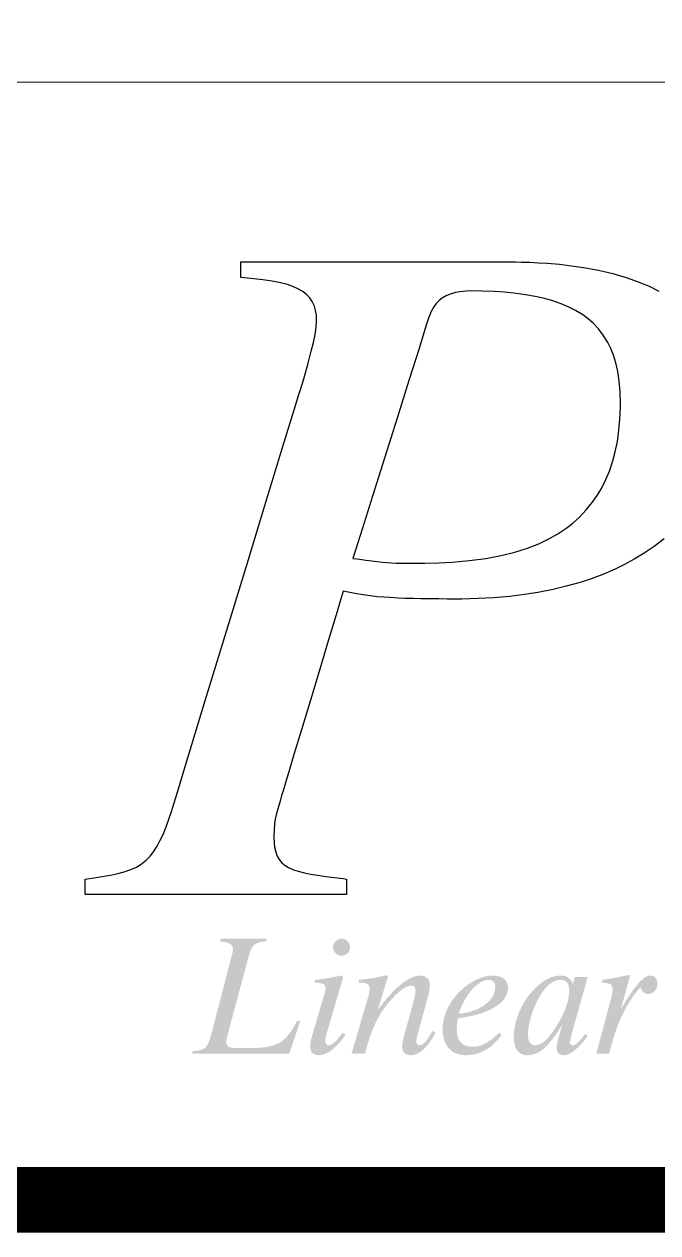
# Model space of a CAD drawing. Header units: millimetres. Extents: x -1039 to -662, y -1674 to -1407.
# Drawn here: x -867.02 to -854.99, y -1673.63 to -1650.68 of the extents above; entities that cross this region are included whole.
import ezdxf

# ---------------------------------------------------------------- set-up
doc = ezdxf.new("R2010")
doc.units = ezdxf.units.MM
doc.layers.get('0').update_dxf_attribs({"linetype": 'CONTINUOUS'})
doc.layers.add('str', color=7, linetype='CONTINUOUS', lineweight=25)
doc.layers.add('txt', color=3, linetype='CONTINUOUS', lineweight=9)

# ---------------------------------------------------------------- blocks, each defined once
blk = doc.blocks.new('PMI-Logo-3')
h = blk.add_hatch(color=4)
edge = h.paths.add_edge_path()
edge.add_spline(control_points=[(22.528, -11.329), (22.489, -11.307), (22.469, -11.262), (22.469, -11.179), (22.484, -11.117), (22.51, -11.012)], knot_values=[0, 0, 0, 0, 0.785714, 0.785714, 1, 1, 1, 1], degree=3, periodic=0)
edge.add_spline(control_points=[(22.51, -11.012), (22.519, -10.986), (22.523, -10.964), (22.525, -10.948)], knot_values=[0, 0, 0, 0, 1, 1, 1, 1], degree=3, periodic=0)
edge.add_spline(control_points=[(22.525, -10.948), (22.688, -10.342), (22.851, -9.736), (23.013, -9.129)], knot_values=[0, 0, 0, 0, 1, 1, 1, 1], degree=3, periodic=0)
edge.add_spline(control_points=[(23.013, -9.129), (23.052, -8.991), (23.099, -8.898), (23.158, -8.849)], knot_values=[0, 0, 0, 0, 1, 1, 1, 1], degree=3, periodic=0)
edge.add_spline(control_points=[(23.158, -8.849), (23.216, -8.802), (23.307, -8.777), (23.427, -8.773)], knot_values=[0, 0, 0, 0, 1, 1, 1, 1], degree=3, periodic=0)
edge.add_spline(control_points=[(23.427, -8.773), (23.436, -8.75), (23.446, -8.727), (23.455, -8.704)], knot_values=[0, 0, 0, 0, 1, 1, 1, 1], degree=3, periodic=0)
edge.add_spline(control_points=[(23.455, -8.704), (23.083, -8.704), (22.71, -8.704), (22.338, -8.704)], knot_values=[0, 0, 0, 0, 1, 1, 1, 1], degree=3, periodic=0)
edge.add_spline(control_points=[(22.338, -8.704), (22.331, -8.727), (22.324, -8.75), (22.318, -8.773)], knot_values=[0, 0, 0, 0, 1, 1, 1, 1], degree=3, periodic=0)
edge.add_spline(control_points=[(22.318, -8.773), (22.432, -8.784), (22.512, -8.803), (22.559, -8.831)], knot_values=[0, 0, 0, 0, 1, 1, 1, 1], degree=3, periodic=0)
edge.add_spline(control_points=[(22.559, -8.831), (22.608, -8.862), (22.629, -8.909), (22.629, -8.991), (22.627, -9.015), (22.621, -9.041)], knot_values=[0, 0, 0, 0, 0.728571, 0.728571, 1, 1, 1, 1], degree=3, periodic=0)
edge.add_spline(control_points=[(22.621, -9.041), (22.616, -9.07), (22.603, -9.116), (22.585, -9.177)], knot_values=[0, 0, 0, 0, 1, 1, 1, 1], degree=3, periodic=0)
edge.add_spline(control_points=[(22.585, -9.177), (22.422, -9.807), (22.258, -10.437), (22.055, -11.217), (22.005, -11.314), (21.949, -11.361)], knot_values=[0, 0, 0, 0, 0.808065, 0.808065, 1, 1, 1, 1], degree=3, periodic=0)
edge.add_spline(control_points=[(21.949, -11.361), (21.893, -11.41), (21.803, -11.434), (21.673, -11.433)], knot_values=[0, 0, 0, 0, 1, 1, 1, 1], degree=3, periodic=0)
edge.add_spline(control_points=[(21.655, -11.433), (21.65, -11.455), (21.644, -11.478), (21.639, -11.501)], knot_values=[0, 0, 0, 0, 1, 1, 1, 1], degree=3, periodic=0)
edge.add_spline(control_points=[(21.639, -11.501), (22.425, -11.501), (23.211, -11.501), (23.998, -11.501)], knot_values=[0, 0, 0, 0, 1, 1, 1, 1], degree=3, periodic=0)
edge.add_spline(control_points=[(23.998, -11.501), (24.086, -11.236), (24.174, -10.971), (24.263, -10.707)], knot_values=[0, 0, 0, 0, 1, 1, 1, 1], degree=3, periodic=0)
edge.add_spline(control_points=[(24.263, -10.707), (24.237, -10.707), (24.211, -10.707), (24.185, -10.707)], knot_values=[0, 0, 0, 0, 1, 1, 1, 1], degree=3, periodic=0)
edge.add_spline(control_points=[(24.185, -10.707), (24.062, -10.96), (23.924, -11.131), (23.618, -11.32), (23.378, -11.363), (22.958, -11.363), (22.861, -11.363), (22.765, -11.363)], knot_values=[0, 0, 0, 0, 0.434081, 0.434081, 0.869651, 0.869651, 1, 1, 1, 1], degree=3, periodic=0)
edge.add_spline(control_points=[(22.765, -11.363), (22.647, -11.366), (22.567, -11.355), (22.528, -11.329)], knot_values=[0, 0, 0, 0, 1, 1, 1, 1], degree=3, periodic=0)
h = blk.add_hatch(color=4)
edge = h.paths.add_edge_path()
edge.add_spline(control_points=[(25.411, -9.062), (25.452, -9.023), (25.471, -8.974), (25.471, -8.859), (25.452, -8.812), (25.409, -8.769)], knot_values=[0, 0, 0, 0, 0.525773, 0.525773, 1, 1, 1, 1], degree=3, periodic=0)
edge.add_spline(control_points=[(25.409, -8.769), (25.368, -8.727), (25.318, -8.706), (25.262, -8.704)], knot_values=[0, 0, 0, 0, 1, 1, 1, 1], degree=3, periodic=0)
edge.add_spline(control_points=[(25.262, -8.704), (25.21, -8.706), (25.165, -8.727), (25.122, -8.771)], knot_values=[0, 0, 0, 0, 1, 1, 1, 1], degree=3, periodic=0)
edge.add_spline(control_points=[(25.122, -8.771), (25.078, -8.815), (25.057, -8.862), (25.057, -8.971), (25.078, -9.021), (25.12, -9.06)], knot_values=[0, 0, 0, 0, 0.473118, 0.473118, 1, 1, 1, 1], degree=3, periodic=0)
edge.add_spline(control_points=[(25.12, -9.06), (25.161, -9.101), (25.208, -9.121), (25.262, -9.119)], knot_values=[0, 0, 0, 0, 1, 1, 1, 1], degree=3, periodic=0)
edge.add_spline(control_points=[(25.262, -9.119), (25.322, -9.121), (25.372, -9.101), (25.411, -9.062)], knot_values=[0, 0, 0, 0, 1, 1, 1, 1], degree=3, periodic=0)
h = blk.add_hatch(color=4)
edge = h.paths.add_edge_path()
edge.add_spline(control_points=[(25.284, -9.722), (25.288, -9.708), (25.292, -9.695), (25.294, -9.682)], knot_values=[0, 0, 0, 0, 1, 1, 1, 1], degree=3, periodic=0)
edge.add_spline(control_points=[(25.294, -9.682), (25.299, -9.673), (25.299, -9.662), (25.299, -9.639), (25.297, -9.628), (25.288, -9.617)], knot_values=[0, 0, 0, 0, 0.45, 0.45, 1, 1, 1, 1], degree=3, periodic=0)
edge.add_spline(control_points=[(25.288, -9.617), (25.28, -9.608), (25.268, -9.604), (25.254, -9.602)], knot_values=[0, 0, 0, 0, 1, 1, 1, 1], degree=3, periodic=0)
edge.add_spline(control_points=[(25.254, -9.602), (25.249, -9.604), (25.229, -9.608), (25.19, -9.617)], knot_values=[0, 0, 0, 0, 1, 1, 1, 1], degree=3, periodic=0)
edge.add_spline(control_points=[(25.19, -9.617), (25.01, -9.656), (24.819, -9.686), (24.626, -9.706)], knot_values=[0, 0, 0, 0, 1, 1, 1, 1], degree=3, periodic=0)
edge.add_spline(control_points=[(24.626, -9.706), (24.621, -9.729), (24.616, -9.751), (24.611, -9.774)], knot_values=[0, 0, 0, 0, 1, 1, 1, 1], degree=3, periodic=0)
edge.add_spline(control_points=[(24.611, -9.774), (24.71, -9.777), (24.781, -9.787), (24.819, -9.81)], knot_values=[0, 0, 0, 0, 1, 1, 1, 1], degree=3, periodic=0)
edge.add_spline(control_points=[(24.819, -9.81), (24.858, -9.831), (24.878, -9.867), (24.878, -9.939), (24.87, -9.984), (24.85, -10.049)], knot_values=[0, 0, 0, 0, 0.655738, 0.655738, 1, 1, 1, 1], degree=3, periodic=0)
edge.add_spline(control_points=[(24.85, -10.049), (24.849, -10.05), (24.848, -10.052), (24.847, -10.054)], knot_values=[0, 0, 0, 0, 1, 1, 1, 1], degree=3, periodic=0)
edge.add_spline(control_points=[(24.847, -10.054), (24.757, -10.359), (24.667, -10.665), (24.576, -10.971)], knot_values=[0, 0, 0, 0, 1, 1, 1, 1], degree=3, periodic=0)
edge.add_spline(control_points=[(24.576, -10.971), (24.55, -11.065), (24.53, -11.137), (24.52, -11.186)], knot_values=[0, 0, 0, 0, 1, 1, 1, 1], degree=3, periodic=0)
edge.add_spline(control_points=[(24.52, -11.186), (24.511, -11.238), (24.504, -11.281), (24.504, -11.389), (24.522, -11.446), (24.59, -11.519), (24.641, -11.536), (24.805, -11.536), (24.91, -11.498), (25.021, -11.413)], knot_values=[0, 0, 0, 0, 0.11924, 0.11924, 0.365671, 0.365671, 0.612101, 0.612101, 1, 1, 1, 1], degree=3, periodic=0)
edge.add_spline(control_points=[(25.021, -11.413), (25.133, -11.331), (25.245, -11.208), (25.361, -11.044)], knot_values=[0, 0, 0, 0, 1, 1, 1, 1], degree=3, periodic=0)
edge.add_spline(control_points=[(25.361, -11.044), (25.339, -11.024), (25.317, -11.004), (25.294, -10.984)], knot_values=[0, 0, 0, 0, 1, 1, 1, 1], degree=3, periodic=0)
edge.add_spline(control_points=[(25.294, -10.984), (25.226, -11.083), (25.163, -11.16), (25.102, -11.215)], knot_values=[0, 0, 0, 0, 1, 1, 1, 1], degree=3, periodic=0)
edge.add_spline(control_points=[(25.102, -11.215), (25.042, -11.27), (24.992, -11.296), (24.954, -11.294)], knot_values=[0, 0, 0, 0, 1, 1, 1, 1], degree=3, periodic=0)
edge.add_spline(control_points=[(24.954, -11.294), (24.928, -11.296), (24.909, -11.288), (24.893, -11.266)], knot_values=[0, 0, 0, 0, 1, 1, 1, 1], degree=3, periodic=0)
edge.add_spline(control_points=[(24.893, -11.266), (24.878, -11.246), (24.87, -11.217), (24.87, -11.163), (24.873, -11.14), (24.878, -11.114)], knot_values=[0, 0, 0, 0, 0.76087, 0.76087, 1, 1, 1, 1], degree=3, periodic=0)
edge.add_spline(control_points=[(24.878, -11.114), (24.884, -11.09), (24.893, -11.057), (24.902, -11.015)], knot_values=[0, 0, 0, 0, 1, 1, 1, 1], degree=3, periodic=0)
edge.add_spline(control_points=[(24.902, -11.015), (25.029, -10.584), (25.156, -10.153), (25.284, -9.722)], knot_values=[0, 0, 0, 0, 1, 1, 1, 1], degree=3, periodic=0)
h = blk.add_hatch(color=4)
edge = h.paths.add_edge_path()
edge.add_spline(control_points=[(27.392, -9.979), (27.401, -9.924), (27.405, -9.872), (27.405, -9.755), (27.386, -9.701), (27.304, -9.623), (27.246, -9.604), (27.171, -9.602)], knot_values=[0, 0, 0, 0, 0.253165, 0.253165, 0.626582, 0.626582, 1, 1, 1, 1], degree=3, periodic=0)
edge.add_spline(control_points=[(27.171, -9.602), (27.036, -9.604), (26.877, -9.676), (26.525, -9.965), (26.337, -10.169), (26.143, -10.438)], knot_values=[0, 0, 0, 0, 0.498368, 0.498368, 1, 1, 1, 1], degree=3, periodic=0)
edge.add_spline(control_points=[(26.143, -10.438), (26.218, -10.194), (26.294, -9.95), (26.369, -9.706)], knot_values=[0, 0, 0, 0, 1, 1, 1, 1], degree=3, periodic=0)
edge.add_spline(control_points=[(26.369, -9.706), (26.379, -9.685), (26.385, -9.669), (26.387, -9.656)], knot_values=[0, 0, 0, 0, 1, 1, 1, 1], degree=3, periodic=0)
edge.add_spline(control_points=[(26.387, -9.656), (26.39, -9.647), (26.393, -9.639), (26.393, -9.62), (26.393, -9.61), (26.389, -9.604)], knot_values=[0, 0, 0, 0, 0.3125, 0.3125, 1, 1, 1, 1], degree=3, periodic=0)
edge.add_spline(control_points=[(26.389, -9.604), (26.385, -9.6), (26.379, -9.597), (26.369, -9.595)], knot_values=[0, 0, 0, 0, 1, 1, 1, 1], degree=3, periodic=0)
edge.add_spline(control_points=[(26.369, -9.595), (26.366, -9.597), (26.341, -9.602), (26.301, -9.608)], knot_values=[0, 0, 0, 0, 1, 1, 1, 1], degree=3, periodic=0)
edge.add_spline(control_points=[(26.301, -9.608), (26.102, -9.656), (25.897, -9.688), (25.689, -9.706)], knot_values=[0, 0, 0, 0, 1, 1, 1, 1], degree=3, periodic=0)
edge.add_spline(control_points=[(25.689, -9.706), (25.685, -9.729), (25.68, -9.751), (25.676, -9.774)], knot_values=[0, 0, 0, 0, 1, 1, 1, 1], degree=3, periodic=0)
edge.add_spline(control_points=[(25.676, -9.774), (25.688, -9.774), (25.7, -9.774), (25.711, -9.774)], knot_values=[0, 0, 0, 0, 1, 1, 1, 1], degree=3, periodic=0)
edge.add_spline(control_points=[(25.711, -9.774), (25.8, -9.777), (25.862, -9.787), (25.897, -9.81)], knot_values=[0, 0, 0, 0, 1, 1, 1, 1], degree=3, periodic=0)
edge.add_spline(control_points=[(25.897, -9.81), (25.931, -9.831), (25.948, -9.865), (25.948, -9.939), (25.944, -9.976), (25.935, -10.018)], knot_values=[0, 0, 0, 0, 0.619048, 0.619048, 1, 1, 1, 1], degree=3, periodic=0)
edge.add_spline(control_points=[(25.935, -10.018), (25.927, -10.064), (25.914, -10.114), (25.897, -10.169)], knot_values=[0, 0, 0, 0, 1, 1, 1, 1], degree=3, periodic=0)
edge.add_spline(control_points=[(25.897, -10.169), (25.766, -10.613), (25.636, -11.057), (25.506, -11.501)], knot_values=[0, 0, 0, 0, 1, 1, 1, 1], degree=3, periodic=0)
edge.add_spline(control_points=[(25.506, -11.501), (25.616, -11.501), (25.725, -11.501), (25.834, -11.501)], knot_values=[0, 0, 0, 0, 1, 1, 1, 1], degree=3, periodic=0)
edge.add_spline(control_points=[(25.834, -11.501), (25.909, -11.212), (25.986, -10.978), (26.151, -10.621), (26.249, -10.456), (26.486, -10.163), (26.596, -10.049), (26.698, -9.966)], knot_values=[0, 0, 0, 0, 0.337317, 0.337317, 0.66655, 0.66655, 1, 1, 1, 1], degree=3, periodic=0)
edge.add_spline(control_points=[(26.698, -9.966), (26.801, -9.887), (26.886, -9.846), (26.953, -9.844)], knot_values=[0, 0, 0, 0, 1, 1, 1, 1], degree=3, periodic=0)
edge.add_spline(control_points=[(26.953, -9.844), (26.989, -9.846), (27.018, -9.857), (27.034, -9.876)], knot_values=[0, 0, 0, 0, 1, 1, 1, 1], degree=3, periodic=0)
edge.add_spline(control_points=[(27.034, -9.876), (27.052, -9.898), (27.06, -9.927), (27.06, -9.999), (27.055, -10.034), (27.039, -10.12), (27.026, -10.178), (26.934, -10.514), (26.862, -10.776), (26.79, -11.038)], knot_values=[0, 0, 0, 0, 0.219979, 0.219979, 0.362669, 0.362669, 0.501637, 0.501637, 1, 1, 1, 1], degree=3, periodic=0)
edge.add_spline(control_points=[(26.79, -11.038), (26.774, -11.106), (26.758, -11.165), (26.749, -11.21)], knot_values=[0, 0, 0, 0, 1, 1, 1, 1], degree=3, periodic=0)
edge.add_spline(control_points=[(26.749, -11.21), (26.741, -11.257), (26.735, -11.294), (26.735, -11.391), (26.753, -11.443), (26.788, -11.48)], knot_values=[0, 0, 0, 0, 0.289157, 0.289157, 1, 1, 1, 1], degree=3, periodic=0)
edge.add_spline(control_points=[(26.788, -11.48), (26.825, -11.519), (26.875, -11.536), (27.042, -11.536), (27.145, -11.495), (27.244, -11.404)], knot_values=[0, 0, 0, 0, 0.373239, 0.373239, 1, 1, 1, 1], degree=3, periodic=0)
edge.add_spline(control_points=[(27.244, -11.404), (27.343, -11.318), (27.444, -11.182), (27.543, -10.997)], knot_values=[0, 0, 0, 0, 1, 1, 1, 1], degree=3, periodic=0)
edge.add_spline(control_points=[(27.543, -10.997), (27.519, -10.98), (27.495, -10.964), (27.47, -10.948)], knot_values=[0, 0, 0, 0, 1, 1, 1, 1], degree=3, periodic=0)
edge.add_spline(control_points=[(27.47, -10.948), (27.405, -11.07), (27.348, -11.156), (27.298, -11.212)], knot_values=[0, 0, 0, 0, 1, 1, 1, 1], degree=3, periodic=0)
edge.add_spline(control_points=[(27.298, -11.212), (27.247, -11.268), (27.203, -11.296), (27.164, -11.294)], knot_values=[0, 0, 0, 0, 1, 1, 1, 1], degree=3, periodic=0)
edge.add_spline(control_points=[(27.164, -11.294), (27.138, -11.296), (27.117, -11.288), (27.101, -11.27)], knot_values=[0, 0, 0, 0, 1, 1, 1, 1], degree=3, periodic=0)
edge.add_spline(control_points=[(27.101, -11.27), (27.088, -11.256), (27.08, -11.231), (27.08, -11.179), (27.084, -11.152), (27.091, -11.117)], knot_values=[0, 0, 0, 0, 0.613636, 0.613636, 1, 1, 1, 1], degree=3, periodic=0)
edge.add_spline(control_points=[(27.091, -11.117), (27.099, -11.085), (27.112, -11.033), (27.13, -10.964)], knot_values=[0, 0, 0, 0, 1, 1, 1, 1], degree=3, periodic=0)
edge.add_spline(control_points=[(27.13, -10.964), (27.203, -10.696), (27.276, -10.428), (27.349, -10.161)], knot_values=[0, 0, 0, 0, 1, 1, 1, 1], degree=3, periodic=0)
edge.add_spline(control_points=[(27.349, -10.161), (27.369, -10.098), (27.384, -10.038), (27.392, -9.979)], knot_values=[0, 0, 0, 0, 1, 1, 1, 1], degree=3, periodic=0)
h = blk.add_hatch(color=4)
edge = h.paths.add_edge_path()
edge.add_spline(control_points=[(28.091, -10.638), (28.47, -10.592), (28.765, -10.503), (29.197, -10.239), (29.304, -10.083), (29.304, -9.81), (29.273, -9.735), (29.208, -9.682)], knot_values=[0, 0, 0, 0, 0.396417, 0.396417, 0.791868, 0.791868, 1, 1, 1, 1], degree=3, periodic=0)
edge.add_spline(control_points=[(29.208, -9.682), (29.143, -9.63), (29.049, -9.604), (28.925, -9.602)], knot_values=[0, 0, 0, 0, 1, 1, 1, 1], degree=3, periodic=0)
edge.add_spline(control_points=[(28.925, -9.602), (28.793, -9.604), (28.655, -9.643), (28.509, -9.716)], knot_values=[0, 0, 0, 0, 1, 1, 1, 1], degree=3, periodic=0)
edge.add_spline(control_points=[(28.509, -9.716), (28.361, -9.792), (28.226, -9.896), (28.098, -10.025)], knot_values=[0, 0, 0, 0, 1, 1, 1, 1], degree=3, periodic=0)
edge.add_spline(control_points=[(28.098, -10.025), (27.977, -10.157), (27.883, -10.299), (27.816, -10.451)], knot_values=[0, 0, 0, 0, 1, 1, 1, 1], degree=3, periodic=0)
edge.add_spline(control_points=[(27.816, -10.451), (27.751, -10.605), (27.719, -10.757), (27.717, -10.906)], knot_values=[0, 0, 0, 0, 1, 1, 1, 1], degree=3, periodic=0)
edge.add_spline(control_points=[(27.717, -10.906), (27.719, -11.106), (27.768, -11.262), (27.867, -11.371)], knot_values=[0, 0, 0, 0, 1, 1, 1, 1], degree=3, periodic=0)
edge.add_spline(control_points=[(27.867, -11.371), (27.966, -11.485), (28.104, -11.536), (28.447, -11.536), (28.602, -11.498), (28.884, -11.342), (29.02, -11.217), (29.15, -11.048)], knot_values=[0, 0, 0, 0, 0.344514, 0.344514, 0.672844, 0.672844, 1, 1, 1, 1], degree=3, periodic=0)
edge.add_spline(control_points=[(29.15, -11.048), (29.13, -11.027), (29.111, -11.005), (29.091, -10.984)], knot_values=[0, 0, 0, 0, 1, 1, 1, 1], degree=3, periodic=0)
edge.add_spline(control_points=[(29.091, -10.984), (28.984, -11.098), (28.873, -11.184), (28.763, -11.243)], knot_values=[0, 0, 0, 0, 1, 1, 1, 1], degree=3, periodic=0)
edge.add_spline(control_points=[(28.763, -11.243), (28.655, -11.303), (28.55, -11.331), (28.45, -11.329)], knot_values=[0, 0, 0, 0, 1, 1, 1, 1], degree=3, periodic=0)
edge.add_spline(control_points=[(28.45, -11.329), (28.32, -11.331), (28.223, -11.296), (28.159, -11.223)], knot_values=[0, 0, 0, 0, 1, 1, 1, 1], degree=3, periodic=0)
edge.add_spline(control_points=[(28.159, -11.223), (28.094, -11.153), (28.062, -11.046), (28.062, -10.873), (28.064, -10.836), (28.068, -10.789)], knot_values=[0, 0, 0, 0, 0.836735, 0.836735, 1, 1, 1, 1], degree=3, periodic=0)
edge.add_spline(control_points=[(28.068, -10.789), (28.073, -10.745), (28.081, -10.694), (28.091, -10.638)], knot_values=[0, 0, 0, 0, 1, 1, 1, 1], degree=3, periodic=0)
edge = h.paths.add_edge_path(flags=16)
edge.add_spline(control_points=[(28.953, -9.748), (28.981, -9.779), (28.994, -9.818), (28.994, -10.036), (28.914, -10.181), (28.755, -10.301)], knot_values=[0, 0, 0, 0, 0.216216, 0.216216, 1, 1, 1, 1], degree=3, periodic=0)
edge.add_spline(control_points=[(28.755, -10.301), (28.595, -10.425), (28.381, -10.501), (28.109, -10.534)], knot_values=[0, 0, 0, 0, 1, 1, 1, 1], degree=3, periodic=0)
edge.add_spline(control_points=[(28.109, -10.534), (28.185, -10.295), (28.293, -10.096), (28.433, -9.94)], knot_values=[0, 0, 0, 0, 1, 1, 1, 1], degree=3, periodic=0)
edge.add_spline(control_points=[(28.433, -9.94), (28.576, -9.786), (28.711, -9.708), (28.841, -9.706)], knot_values=[0, 0, 0, 0, 1, 1, 1, 1], degree=3, periodic=0)
edge.add_spline(control_points=[(28.841, -9.706), (28.888, -9.708), (28.927, -9.722), (28.953, -9.748)], knot_values=[0, 0, 0, 0, 1, 1, 1, 1], degree=3, periodic=0)
h = blk.add_hatch(color=4)
edge = h.paths.add_edge_path()
edge.add_spline(control_points=[(31.239, -9.636), (31.135, -9.636), (31.031, -9.636), (30.927, -9.636)], knot_values=[0, 0, 0, 0, 1, 1, 1, 1], degree=3, periodic=0)
edge.add_spline(control_points=[(30.927, -9.636), (30.91, -9.695), (30.893, -9.753), (30.876, -9.812)], knot_values=[0, 0, 0, 0, 1, 1, 1, 1], degree=3, periodic=0)
edge.add_spline(control_points=[(30.876, -9.812), (30.863, -9.747), (30.828, -9.696), (30.777, -9.659)], knot_values=[0, 0, 0, 0, 1, 1, 1, 1], degree=3, periodic=0)
edge.add_spline(control_points=[(30.777, -9.659), (30.725, -9.623), (30.658, -9.604), (30.576, -9.602)], knot_values=[0, 0, 0, 0, 1, 1, 1, 1], degree=3, periodic=0)
edge.add_spline(control_points=[(30.576, -9.602), (30.447, -9.604), (30.317, -9.647), (30.185, -9.729)], knot_values=[0, 0, 0, 0, 1, 1, 1, 1], degree=3, periodic=0)
edge.add_spline(control_points=[(30.185, -9.729), (30.056, -9.813), (29.929, -9.934), (29.803, -10.092)], knot_values=[0, 0, 0, 0, 1, 1, 1, 1], degree=3, periodic=0)
edge.add_spline(control_points=[(29.803, -10.092), (29.691, -10.243), (29.603, -10.407), (29.538, -10.584)], knot_values=[0, 0, 0, 0, 1, 1, 1, 1], degree=3, periodic=0)
edge.add_spline(control_points=[(29.538, -10.584), (29.478, -10.763), (29.445, -10.936), (29.443, -11.1)], knot_values=[0, 0, 0, 0, 1, 1, 1, 1], degree=3, periodic=0)
edge.add_spline(control_points=[(29.443, -11.1), (29.445, -11.243), (29.475, -11.35), (29.532, -11.423)], knot_values=[0, 0, 0, 0, 1, 1, 1, 1], degree=3, periodic=0)
edge.add_spline(control_points=[(29.532, -11.423), (29.59, -11.501), (29.672, -11.536), (29.917, -11.536), (30.051, -11.481), (30.315, -11.251), (30.462, -11.059), (30.623, -10.789)], knot_values=[0, 0, 0, 0, 0.281404, 0.281404, 0.643209, 0.643209, 1, 1, 1, 1], degree=3, periodic=0)
edge.add_spline(control_points=[(30.623, -10.789), (30.569, -10.966), (30.533, -11.096), (30.514, -11.176)], knot_values=[0, 0, 0, 0, 1, 1, 1, 1], degree=3, periodic=0)
edge.add_spline(control_points=[(30.514, -11.176), (30.494, -11.257), (30.483, -11.316), (30.483, -11.417), (30.498, -11.462), (30.527, -11.493)], knot_values=[0, 0, 0, 0, 0.360465, 0.360465, 1, 1, 1, 1], degree=3, periodic=0)
edge.add_spline(control_points=[(30.527, -11.493), (30.556, -11.523), (30.597, -11.536), (30.734, -11.536), (30.823, -11.499), (30.919, -11.42)], knot_values=[0, 0, 0, 0, 0.396552, 0.396552, 1, 1, 1, 1], degree=3, periodic=0)
edge.add_spline(control_points=[(30.919, -11.42), (31.018, -11.342), (31.122, -11.225), (31.234, -11.07)], knot_values=[0, 0, 0, 0, 1, 1, 1, 1], degree=3, periodic=0)
edge.add_spline(control_points=[(31.234, -11.07), (31.215, -11.052), (31.195, -11.035), (31.176, -11.018)], knot_values=[0, 0, 0, 0, 1, 1, 1, 1], degree=3, periodic=0)
edge.add_spline(control_points=[(31.176, -11.018), (31.103, -11.119), (31.042, -11.191), (30.995, -11.231)], knot_values=[0, 0, 0, 0, 1, 1, 1, 1], degree=3, periodic=0)
edge.add_spline(control_points=[(30.995, -11.231), (30.95, -11.275), (30.911, -11.296), (30.88, -11.294)], knot_values=[0, 0, 0, 0, 1, 1, 1, 1], degree=3, periodic=0)
edge.add_spline(control_points=[(30.88, -11.294), (30.861, -11.296), (30.844, -11.292), (30.831, -11.279)], knot_values=[0, 0, 0, 0, 1, 1, 1, 1], degree=3, periodic=0)
edge.add_spline(control_points=[(30.831, -11.279), (30.818, -11.27), (30.81, -11.256), (30.81, -11.217), (30.816, -11.179), (30.824, -11.132)], knot_values=[0, 0, 0, 0, 0.454545, 0.454545, 1, 1, 1, 1], degree=3, periodic=0)
edge.add_spline(control_points=[(30.824, -11.132), (30.836, -11.085), (30.85, -11.026), (30.867, -10.958)], knot_values=[0, 0, 0, 0, 1, 1, 1, 1], degree=3, periodic=0)
edge.add_spline(control_points=[(30.867, -10.958), (30.991, -10.517), (31.115, -10.077), (31.239, -9.636)], knot_values=[0, 0, 0, 0, 1, 1, 1, 1], degree=3, periodic=0)
edge = h.paths.add_edge_path(flags=16)
edge.add_spline(control_points=[(30.735, -9.771), (30.773, -9.813), (30.79, -9.876), (30.79, -10.083), (30.764, -10.223), (30.708, -10.374)], knot_values=[0, 0, 0, 0, 0.397727, 0.397727, 1, 1, 1, 1], degree=3, periodic=0)
edge.add_spline(control_points=[(30.708, -10.374), (30.654, -10.53), (30.576, -10.685), (30.472, -10.843)], knot_values=[0, 0, 0, 0, 1, 1, 1, 1], degree=3, periodic=0)
edge.add_spline(control_points=[(30.472, -10.843), (30.373, -10.999), (30.282, -11.113), (30.119, -11.259), (30.039, -11.296), (29.963, -11.294)], knot_values=[0, 0, 0, 0, 0.502003, 0.502003, 1, 1, 1, 1], degree=3, periodic=0)
edge.add_spline(control_points=[(29.963, -11.294), (29.909, -11.296), (29.865, -11.275), (29.836, -11.231)], knot_values=[0, 0, 0, 0, 1, 1, 1, 1], degree=3, periodic=0)
edge.add_spline(control_points=[(29.836, -11.231), (29.805, -11.191), (29.789, -11.13), (29.789, -10.921), (29.812, -10.774), (29.907, -10.448), (29.974, -10.29), (30.056, -10.137)], knot_values=[0, 0, 0, 0, 0.234644, 0.234644, 0.61988, 0.61988, 1, 1, 1, 1], degree=3, periodic=0)
edge.add_spline(control_points=[(30.056, -10.137), (30.135, -9.997), (30.22, -9.889), (30.309, -9.815)], knot_values=[0, 0, 0, 0, 1, 1, 1, 1], degree=3, periodic=0)
edge.add_spline(control_points=[(30.309, -9.815), (30.399, -9.745), (30.49, -9.708), (30.581, -9.706)], knot_values=[0, 0, 0, 0, 1, 1, 1, 1], degree=3, periodic=0)
edge.add_spline(control_points=[(30.581, -9.706), (30.649, -9.708), (30.701, -9.729), (30.735, -9.771)], knot_values=[0, 0, 0, 0, 1, 1, 1, 1], degree=3, periodic=0)
h = blk.add_hatch(color=4)
edge = h.paths.add_edge_path()
edge.add_spline(control_points=[(32.867, -9.978), (32.909, -9.93), (32.931, -9.867), (32.931, -9.738), (32.916, -9.69), (32.883, -9.656)], knot_values=[0, 0, 0, 0, 0.563636, 0.563636, 1, 1, 1, 1], degree=3, periodic=0)
edge.add_spline(control_points=[(32.883, -9.656), (32.854, -9.621), (32.81, -9.604), (32.753, -9.602)], knot_values=[0, 0, 0, 0, 1, 1, 1, 1], degree=3, periodic=0)
edge.add_spline(control_points=[(32.753, -9.602), (32.672, -9.604), (32.57, -9.672), (32.337, -9.947), (32.202, -10.153), (32.041, -10.426)], knot_values=[0, 0, 0, 0, 0.498754, 0.498754, 1, 1, 1, 1], degree=3, periodic=0)
edge.add_spline(control_points=[(32.041, -10.426), (32.109, -10.179), (32.177, -9.932), (32.244, -9.685)], knot_values=[0, 0, 0, 0, 1, 1, 1, 1], degree=3, periodic=0)
edge.add_spline(control_points=[(32.244, -9.685), (32.249, -9.673), (32.254, -9.662), (32.255, -9.652)], knot_values=[0, 0, 0, 0, 1, 1, 1, 1], degree=3, periodic=0)
edge.add_spline(control_points=[(32.255, -9.652), (32.257, -9.643), (32.257, -9.634), (32.257, -9.613), (32.255, -9.604), (32.251, -9.6)], knot_values=[0, 0, 0, 0, 0.388889, 0.388889, 1, 1, 1, 1], degree=3, periodic=0)
edge.add_spline(control_points=[(32.251, -9.6), (32.247, -9.595), (32.234, -9.594), (32.215, -9.591)], knot_values=[0, 0, 0, 0, 1, 1, 1, 1], degree=3, periodic=0)
edge.add_spline(control_points=[(32.215, -9.591), (32.215, -9.594), (32.148, -9.608), (32.013, -9.634)], knot_values=[0, 0, 0, 0, 1, 1, 1, 1], degree=3, periodic=0)
edge.add_spline(control_points=[(32.013, -9.634), (31.88, -9.665), (31.74, -9.688), (31.595, -9.706)], knot_values=[0, 0, 0, 0, 1, 1, 1, 1], degree=3, periodic=0)
edge.add_spline(control_points=[(31.595, -9.706), (31.591, -9.729), (31.588, -9.751), (31.584, -9.774)], knot_values=[0, 0, 0, 0, 1, 1, 1, 1], degree=3, periodic=0)
edge.add_spline(control_points=[(31.584, -9.774), (31.688, -9.781), (31.757, -9.794), (31.792, -9.815)], knot_values=[0, 0, 0, 0, 1, 1, 1, 1], degree=3, periodic=0)
edge.add_spline(control_points=[(31.792, -9.815), (31.826, -9.839), (31.841, -9.878), (31.841, -9.963), (31.836, -10.003), (31.826, -10.057)], knot_values=[0, 0, 0, 0, 0.638889, 0.638889, 1, 1, 1, 1], degree=3, periodic=0)
edge.add_spline(control_points=[(31.826, -10.057), (31.817, -10.114), (31.802, -10.176), (31.781, -10.246)], knot_values=[0, 0, 0, 0, 1, 1, 1, 1], degree=3, periodic=0)
edge.add_spline(control_points=[(31.781, -10.246), (31.669, -10.664), (31.558, -11.083), (31.446, -11.501)], knot_values=[0, 0, 0, 0, 1, 1, 1, 1], degree=3, periodic=0)
edge.add_spline(control_points=[(31.446, -11.501), (31.551, -11.501), (31.656, -11.501), (31.761, -11.501)], knot_values=[0, 0, 0, 0, 1, 1, 1, 1], degree=3, periodic=0)
edge.add_spline(control_points=[(31.761, -11.501), (31.847, -11.14), (31.952, -10.825), (32.208, -10.285), (32.357, -10.059), (32.527, -9.878)], knot_values=[0, 0, 0, 0, 0.502675, 0.502675, 1, 1, 1, 1], degree=3, periodic=0)
edge.add_spline(control_points=[(32.527, -9.878), (32.534, -9.932), (32.553, -9.976), (32.587, -10.005)], knot_values=[0, 0, 0, 0, 1, 1, 1, 1], degree=3, periodic=0)
edge.add_spline(control_points=[(32.587, -10.005), (32.623, -10.038), (32.661, -10.054), (32.709, -10.051)], knot_values=[0, 0, 0, 0, 1, 1, 1, 1], degree=3, periodic=0)
edge.add_spline(control_points=[(32.709, -10.051), (32.769, -10.054), (32.823, -10.029), (32.867, -9.978)], knot_values=[0, 0, 0, 0, 1, 1, 1, 1], degree=3, periodic=0)
for points in [[(22.824, 7.719, 0), (23.044, 7.719, 0), (23.633, 7.719, 0), (24.487, 7.719, 0), (25.499, 7.719, 0), (26.564, 7.719, 0), (27.576, 7.719, 0), (28.429, 7.719, 0), (29.019, 7.719, 0), (29.239, 7.719, 0), (29.356, 7.719, 0), (29.487, 7.718, 0), (29.628, 7.716, 0), (29.83, 7.71, 0), (30.041, 7.701, 0), (30.258, 7.688, 0), (30.553, 7.662, 0), (30.846, 7.628, 0), (31.133, 7.586, 0), (31.503, 7.517, 0), (31.849, 7.435, 0), (32.17, 7.341, 0), (32.463, 7.238, 0), (32.729, 7.127, 0), (32.968, 7.011, 0)], [(33.09, 0.995, 0), (32.848, 0.81, 0), (32.607, 0.647, 0), (32.368, 0.502, 0), (32.133, 0.376, 0), (31.904, 0.264, 0), (31.605, 0.136, 0), (31.32, 0.029, 0), (31.052, -0.059, 0), (30.713, -0.155, 0), (30.404, -0.229, 0), (30.03, -0.302, 0), (29.708, -0.353, 0), (29.341, -0.398, 0), (28.95, -0.433, 0), (28.58, -0.453, 0), (28.184, -0.463, 0), (28.049, -0.463, 0), (27.827, -0.463, 0), (27.629, -0.462, 0), (27.394, -0.46, 0), (27.19, -0.457, 0), (27.013, -0.453, 0), (26.809, -0.447, 0), (26.638, -0.44, 0), (26.448, -0.43, 0), (26.294, -0.42, 0), (26.129, -0.406, 0), (25.958, -0.388, 0), (25.791, -0.365, 0), (25.584, -0.331, 0), (25.307, -0.275, 0), (25.26, -0.431, 0), (25.134, -0.848, 0), (24.952, -1.452, 0), (24.736, -2.168, 0), (24.508, -2.921, 0), (24.292, -3.637, 0), (24.11, -4.241, 0), (23.984, -4.658, 0), (23.937, -4.814, 0), (23.887, -4.979, 0), (23.845, -5.118, 0), (23.81, -5.236, 0), (23.772, -5.367, 0), (23.741, -5.473, 0), (23.71, -5.586, 0), (23.681, -5.7, 0), (23.656, -5.81, 0), (23.64, -5.912, 0), (23.627, -6.086, 0), (23.626, -6.203, 0), (23.626, -6.248, 0), (23.63, -6.376, 0), (23.642, -6.484, 0), (23.668, -6.605, 0), (23.703, -6.703, 0), (23.748, -6.782, 0), (23.818, -6.866, 0), (23.896, -6.931, 0), (23.98, -6.981, 0), (24.097, -7.033, 0), (24.215, -7.072, 0), (24.37, -7.111, 0), (24.514, -7.139, 0), (24.69, -7.169, 0), (24.887, -7.197, 0), (25.085, -7.223, 0), (25.307, -7.25, 0), (25.385, -7.26, 0), (25.385, -7.273, 0), (25.385, -7.307, 0), (25.385, -7.357, 0), (25.385, -7.416, 0), (25.385, -7.479, 0), (25.385, -7.538, 0), (25.385, -7.588, 0), (25.385, -7.623, 0), (25.385, -7.635, 0), (25.168, -7.635, 0), (24.585, -7.635, 0), (23.742, -7.635, 0), (22.743, -7.635, 0), (21.691, -7.635, 0), (20.691, -7.635, 0), (19.848, -7.635, 0), (19.265, -7.635, 0), (19.048, -7.635, 0), (19.048, -7.623, 0), (19.048, -7.588, 0), (19.048, -7.538, 0), (19.048, -7.479, 0), (19.048, -7.416, 0), (19.048, -7.357, 0), (19.048, -7.307, 0), (19.048, -7.273, 0), (19.048, -7.26, 0), (19.261, -7.229, 0), (19.447, -7.201, 0), (19.66, -7.164, 0), (19.838, -7.127, 0), (19.988, -7.088, 0), (20.155, -7.031, 0), (20.291, -6.968, 0), (20.403, -6.901, 0), (20.526, -6.803, 0), (20.624, -6.701, 0), (20.704, -6.599, 0), (20.791, -6.462, 0), (20.86, -6.334, 0), (20.934, -6.175, 0), (21.008, -5.992, 0), (21.075, -5.806, 0), (21.145, -5.594, 0), (21.168, -5.519, 0), (21.273, -5.176, 0), (21.554, -4.258, 0), (21.96, -2.928, 0), (22.441, -1.351, 0), (22.948, 0.307, 0), (23.43, 1.884, 0), (23.836, 3.214, 0), (24.116, 4.132, 0), (24.221, 4.475, 0), (24.277, 4.648, 0), (24.348, 4.879, 0), (24.457, 5.262, 0), (24.532, 5.554, 0), (24.582, 5.766, 0), (24.613, 5.915, 0), (24.638, 6.053, 0), (24.653, 6.163, 0), (24.66, 6.258, 0), (24.661, 6.285, 0), (24.654, 6.424, 0), (24.635, 6.543, 0), (24.605, 6.644, 0), (24.554, 6.757, 0), (24.492, 6.848, 0), (24.424, 6.922, 0), (24.325, 7.001, 0), (24.222, 7.062, 0), (24.083, 7.123, 0), (23.95, 7.168, 0), (23.781, 7.21, 0), (23.579, 7.249, 0), (23.356, 7.282, 0), (23.065, 7.317, 0), (22.824, 7.343, 0), (22.824, 7.356, 0), (22.824, 7.391, 0), (22.824, 7.441, 0), (22.824, 7.5, 0), (22.824, 7.563, 0), (22.824, 7.622, 0), (22.824, 7.672, 0), (22.824, 7.707, 0), (22.824, 7.719, 0)], [(25.54, 0.524, 0), (25.705, 0.501, 0), (25.857, 0.481, 0), (25.997, 0.462, 0), (26.127, 0.446, 0), (26.25, 0.432, 0), (26.368, 0.421, 0), (26.481, 0.413, 0), (26.592, 0.408, 0), (26.704, 0.406, 0), (26.951, 0.406, 0), (27.287, 0.41, 0), (27.622, 0.418, 0), (27.949, 0.435, 0), (28.372, 0.471, 0), (28.769, 0.523, 0), (29.136, 0.592, 0), (29.472, 0.675, 0), (29.776, 0.772, 0), (30.05, 0.88, 0), (30.296, 0.997, 0), (30.514, 1.121, 0), (30.708, 1.25, 0), (30.879, 1.382, 0), (31.03, 1.516, 0), (31.204, 1.698, 0), (31.35, 1.877, 0), (31.471, 2.052, 0), (31.572, 2.221, 0), (31.681, 2.439, 0), (31.765, 2.641, 0), (31.849, 2.891, 0), (31.907, 3.109, 0), (31.958, 3.363, 0), (31.997, 3.637, 0), (32.021, 3.901, 0), (32.032, 4.187, 0), (32.032, 4.286, 0), (32.025, 4.573, 0), (32.003, 4.83, 0), (31.968, 5.061, 0), (31.921, 5.268, 0), (31.864, 5.453, 0), (31.799, 5.619, 0), (31.726, 5.767, 0), (31.617, 5.943, 0), (31.5, 6.094, 0), (31.376, 6.225, 0), (31.248, 6.336, 0), (31.117, 6.433, 0), (30.94, 6.541, 0), (30.764, 6.63, 0), (30.592, 6.702, 0), (30.369, 6.779, 0), (30.159, 6.837, 0), (29.966, 6.881, 0), (29.727, 6.924, 0), (29.447, 6.961, 0), (29.221, 6.983, 0), (28.978, 6.999, 0), (28.667, 7.011, 0), (28.411, 7.014, 0), (28.286, 7.01, 0), (28.144, 6.997, 0), (28.028, 6.975, 0), (27.902, 6.939, 0), (27.805, 6.898, 0), (27.705, 6.84, 0), (27.633, 6.783, 0), (27.564, 6.712, 0), (27.503, 6.629, 0), (27.44, 6.512, 0), (27.376, 6.356, 0), (27.313, 6.156, 0), (27.145, 5.62, 0), (26.9, 4.844, 0), (26.611, 3.924, 0), (26.306, 2.956, 0), (26.016, 2.036, 0), (25.772, 1.26, 0), (25.603, 0.724, 0), (25.54, 0.524, 0)]]:
    blk.add_polyline3d(points)

msp = doc.modelspace()

# ---------------------------------------------------------------- linework, layer by layer
at = {"layer": 'str', "const_width": 1.2485}
msp.add_lwpolyline([(-1037.8858, -1673.0061), (-662.3993, -1673.0061), (-662.3993, -1407.4835), (-1037.8858, -1407.4835)], close=True, dxfattribs=at)
at = {"layer": 'txt'}
msp.add_line((-662.3993, -1651.7822), (-895.5908, -1651.7822), dxfattribs=at)

# ---------------------------------------------------------------- block references
at = {"layer": 'str', "xscale": 0.7822635099242246, "yscale": 0.7822635099242246, "zscale": 0.7822635099242246}
msp.add_blockref('PMI-Logo-3', (-880.7593, -1661.2335), dxfattribs=at)

doc.saveas('drawing.dxf')
